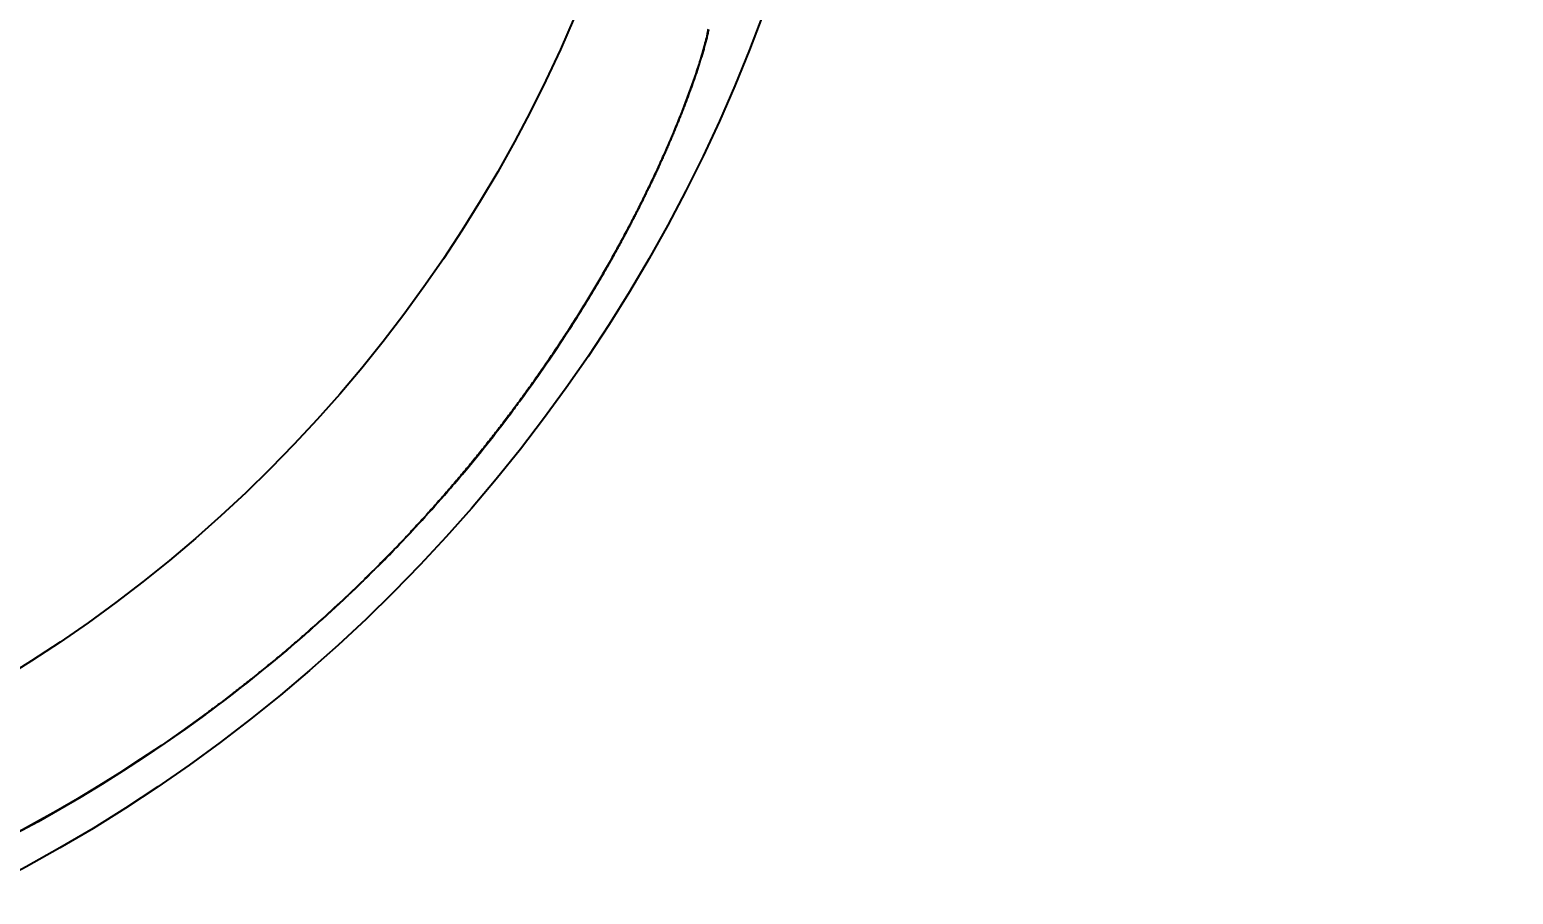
# Model space of a CAD drawing. Header units: millimetres. Extents: x 0 to 3800, y -67 to 2530.
# Drawn here: x 2356.64 to 2399.66, y 1543.59 to 1568.65 of the extents above; entities that cross this region are included whole.
import ezdxf

# ---------------------------------------------------------------- set-up
doc = ezdxf.new("R2010")
doc.units = ezdxf.units.MM
doc.layers.add('내부선 및 부속', color=4, linetype='Continuous')
doc.layers.add('치수선', color=7, linetype='Continuous')
doc.styles.add('____', font='')
doc.styles.get('____').set_extended_font_data('굴림')
doc.dimstyles.new('MSADIM', dxfattribs={"dimtxt": 33, "dimasz": 17, "dimexe": 10, "dimexo": 7.5, "dimgap": 10, "dimtad": 0, "dimtih": 1, "dimtoh": 1, "dimdec": 0, "dimzin": 1, "dimdsep": 46, "dimtxsty": '____', "dimcen": 11.25, "dimadec": 0, "dimazin": 0, "dimtfac": 1, "dimtdec": 0, "dimtix": 1, "dimtmove": 0, "dimatfit": 3, "dimfxl": 1, "dimtolj": 1, "dimtzin": 1, "dimarcsym": 0})

# ---------------------------------------------------------------- blocks, each defined once
blk = doc.blocks.new('*D35')
at = {"layer": '치수선', "color": 0, "linetype": 'Continuous', "lineweight": -2, "transparency": 16777216}
for p, q in [((2924.524, 1577.512), (2924.524, 1252.002)), ((2244.524, 1269.502), (2244.524, 1272.002)), ((2261.524, 1262.002), (2547.243, 1262.002)), ((2907.524, 1262.002), (2621.804, 1262.002))]:
    blk.add_line(p, q, dxfattribs=at)
at = {"layer": '치수선', "color": 0, "linetype": 'Continuous', "transparency": 16777216}
for points in [[(2261.524, 1264.835), (2261.524, 1259.168), (2244.524, 1262.002)], [(2907.524, 1264.835), (2907.524, 1259.168), (2924.524, 1262.002)]]:
    blk.add_solid(points, dxfattribs=at)
at = {"layer": '치수선', "color": 0, "linetype": 'Continuous', "transparency": 16777216, "insert": (2584.524, 1262.002), "char_height": 25, "attachment_point": 5, "style": '____'}
blk.add_mtext('\\A1;680', dxfattribs=at)

msp = doc.modelspace()

# ---------------------------------------------------------------- linework, layer by layer
at = {"layer": '내부선 및 부속', "linetype": 'Continuous'}
for p, q in [((2372.179, 1559.805), (2372.217, 1559.864)), ((2361.741, 1548.809), (2361.723, 1548.81))]:
    msp.add_line(p, q, dxfattribs=at)
at = {"layer": '내부선 및 부속', "linetype": 'Continuous', "flags": 128}
for points in [[(2376.303, 1568.642), (2376.294, 1568.586), (2376.283, 1568.531), (2376.272, 1568.477), (2376.26, 1568.422), (2376.247, 1568.367), (2376.234, 1568.313), (2376.22, 1568.259), (2376.205, 1568.204), (2376.191, 1568.15), (2376.176, 1568.096), (2376.161, 1568.043), (2376.145, 1567.989), (2376.129, 1567.935), (2376.113, 1567.881), (2376.097, 1567.828), (2376.081, 1567.774), (2376.064, 1567.721), (2376.047, 1567.667), (2376.03, 1567.614), (2376.013, 1567.561), (2375.996, 1567.507), (2375.978, 1567.454), (2375.961, 1567.401), (2375.943, 1567.348), (2375.925, 1567.295), (2375.906, 1567.242), (2375.888, 1567.189), (2375.87, 1567.136), (2375.851, 1567.084), (2375.832, 1567.031), (2375.813, 1566.978), (2375.794, 1566.925), (2375.775, 1566.873), (2375.756, 1566.82), (2375.737, 1566.768), (2375.717, 1566.715), (2375.697, 1566.663), (2375.678, 1566.61), (2375.658, 1566.558), (2375.638, 1566.506), (2375.618, 1566.453), (2375.598, 1566.401), (2375.577, 1566.349), (2375.557, 1566.297), (2375.536, 1566.245), (2375.516, 1566.193), (2375.495, 1566.141), (2375.474, 1566.089), (2375.453, 1566.037), (2375.432, 1565.985), (2375.411, 1565.933), (2375.39, 1565.881), (2375.369, 1565.829), (2375.347, 1565.778), (2375.326, 1565.726), (2375.304, 1565.674), (2375.283, 1565.623), (2375.261, 1565.571), (2375.239, 1565.519), (2375.217, 1565.468), (2375.195, 1565.417), (2375.173, 1565.365), (2375.151, 1565.314), (2375.128, 1565.262), (2375.106, 1565.211), (2375.083, 1565.16), (2375.061, 1565.109), (2375.038, 1565.057), (2375.015, 1565.006), (2374.992, 1564.955), (2374.969, 1564.904), (2374.946, 1564.853), (2374.923, 1564.802), (2374.9, 1564.751), (2374.877, 1564.7), (2374.854, 1564.649), (2374.83, 1564.598), (2374.807, 1564.548), (2374.783, 1564.497), (2374.759, 1564.446), (2374.735, 1564.395), (2374.712, 1564.345), (2374.688, 1564.294), (2374.664, 1564.243), (2374.64, 1564.193), (2374.615, 1564.142), (2374.591, 1564.092), (2374.567, 1564.042), (2374.542, 1563.991), (2374.518, 1563.941), (2374.493, 1563.89), (2374.469, 1563.84), (2374.444, 1563.79), (2374.419, 1563.74), (2374.394, 1563.69), (2374.369, 1563.639), (2374.344, 1563.589), (2374.319, 1563.539), (2374.294, 1563.489), (2374.269, 1563.439), (2374.269, 1563.439), (2374.243, 1563.389), (2374.218, 1563.34), (2374.192, 1563.29), (2374.167, 1563.24), (2374.141, 1563.19), (2374.115, 1563.14), (2374.09, 1563.091), (2374.064, 1563.041), (2374.038, 1562.991), (2374.012, 1562.942), (2373.986, 1562.892), (2373.959, 1562.843), (2373.933, 1562.793), (2373.907, 1562.744), (2373.881, 1562.694), (2373.854, 1562.645), (2373.828, 1562.596), (2373.801, 1562.546), (2373.774, 1562.497), (2373.747, 1562.448), (2373.721, 1562.399), (2373.694, 1562.35), (2373.667, 1562.301), (2373.64, 1562.252), (2373.613, 1562.203), (2373.585, 1562.154), (2373.558, 1562.105), (2373.531, 1562.056), (2373.503, 1562.007), (2373.476, 1561.958), (2373.448, 1561.909), (2373.421, 1561.861), (2373.393, 1561.812), (2373.365, 1561.763), (2373.337, 1561.715), (2373.309, 1561.666), (2373.282, 1561.618), (2373.253, 1561.569), (2373.225, 1561.521), (2373.197, 1561.472), (2373.169, 1561.424), (2373.141, 1561.376), (2373.112, 1561.327), (2373.084, 1561.279), (2373.055, 1561.231), (2373.027, 1561.183), (2372.998, 1561.135), (2372.969, 1561.086), (2372.94, 1561.038), (2372.911, 1560.99), (2372.883, 1560.942), (2372.854, 1560.895), (2372.824, 1560.847), (2372.795, 1560.799), (2372.766, 1560.751), (2372.737, 1560.703), (2372.707, 1560.656), (2372.678, 1560.608), (2372.649, 1560.56), (2372.619, 1560.513), (2372.589, 1560.465), (2372.56, 1560.418), (2372.53, 1560.37), (2372.5, 1560.323), (2372.47, 1560.275), (2372.44, 1560.228), (2372.41, 1560.181), (2372.38, 1560.134), (2372.35, 1560.086), (2372.32, 1560.039), (2372.29, 1559.992), (2372.259, 1559.945), (2372.229, 1559.898), (2372.198, 1559.851), (2372.168, 1559.804), (2372.137, 1559.757), (2372.107, 1559.71), (2372.076, 1559.663), (2372.045, 1559.617), (2372.014, 1559.57), (2371.983, 1559.523), (2371.952, 1559.476), (2371.921, 1559.43), (2371.89, 1559.383), (2371.859, 1559.337), (2371.828, 1559.29), (2371.796, 1559.244), (2371.765, 1559.197), (2371.734, 1559.151), (2371.702, 1559.105), (2371.671, 1559.058), (2371.639, 1559.012), (2371.607, 1558.966), (2371.575, 1558.92), (2371.544, 1558.874), (2371.512, 1558.828), (2371.48, 1558.782), (2371.448, 1558.736), (2371.416, 1558.69), (2371.384, 1558.644), (2371.384, 1558.644), (2371.351, 1558.598), (2371.319, 1558.552), (2371.287, 1558.507), (2371.254, 1558.461), (2371.222, 1558.415), (2371.189, 1558.37), (2371.157, 1558.324), (2371.124, 1558.279), (2371.092, 1558.233), (2371.059, 1558.188), (2371.026, 1558.142), (2370.993, 1558.097), (2370.96, 1558.052), (2370.927, 1558.006), (2370.894, 1557.961), (2370.861, 1557.916), (2370.828, 1557.871), (2370.794, 1557.826), (2370.761, 1557.781), (2370.728, 1557.736), (2370.694, 1557.691), (2370.661, 1557.646), (2370.627, 1557.601), (2370.594, 1557.556), (2370.56, 1557.512), (2370.526, 1557.467), (2370.492, 1557.422), (2370.459, 1557.378), (2370.425, 1557.333), (2370.391, 1557.288), (2370.357, 1557.244), (2370.323, 1557.2), (2370.288, 1557.155), (2370.254, 1557.111), (2370.22, 1557.066), (2370.186, 1557.022), (2370.151, 1556.978), (2370.117, 1556.934), (2370.082, 1556.89), (2370.048, 1556.846), (2370.013, 1556.802), (2369.978, 1556.758), (2369.944, 1556.714), (2369.909, 1556.67), (2369.874, 1556.626), (2369.839, 1556.582), (2369.804, 1556.538), (2369.769, 1556.495), (2369.734, 1556.451), (2369.699, 1556.408), (2369.663, 1556.364), (2369.628, 1556.321), (2369.593, 1556.277), (2369.557, 1556.234), (2369.522, 1556.19), (2369.486, 1556.147), (2369.451, 1556.104), (2369.415, 1556.06), (2369.38, 1556.017), (2369.344, 1555.974), (2369.308, 1555.931), (2369.272, 1555.888), (2369.236, 1555.845), (2369.2, 1555.802), (2369.164, 1555.759), (2369.128, 1555.716), (2369.092, 1555.674), (2369.056, 1555.631), (2369.019, 1555.588), (2368.983, 1555.546), (2368.947, 1555.503), (2368.91, 1555.46), (2368.874, 1555.418), (2368.837, 1555.375), (2368.801, 1555.333), (2368.764, 1555.291), (2368.727, 1555.248), (2368.691, 1555.206), (2368.654, 1555.164), (2368.617, 1555.122), (2368.58, 1555.08), (2368.543, 1555.038), (2368.506, 1554.996), (2368.469, 1554.954), (2368.432, 1554.912), (2368.394, 1554.87), (2368.357, 1554.828), (2368.32, 1554.786), (2368.282, 1554.745), (2368.245, 1554.703), (2368.208, 1554.661), (2368.17, 1554.62), (2368.132, 1554.578), (2368.095, 1554.537), (2368.057, 1554.495), (2368.019, 1554.454), (2367.981, 1554.413), (2367.944, 1554.371), (2367.906, 1554.33), (2367.868, 1554.289), (2367.868, 1554.289), (2367.83, 1554.248), (2367.792, 1554.207), (2367.753, 1554.166), (2367.715, 1554.125), (2367.677, 1554.084), (2367.639, 1554.043), (2367.6, 1554.002), (2367.562, 1553.961), (2367.523, 1553.921), (2367.485, 1553.88), (2367.446, 1553.839), (2367.408, 1553.799), (2367.369, 1553.758), (2367.33, 1553.718), (2367.291, 1553.678), (2367.253, 1553.637), (2367.214, 1553.597), (2367.175, 1553.557), (2367.136, 1553.516), (2367.097, 1553.476), (2367.058, 1553.436), (2367.018, 1553.396), (2366.979, 1553.356), (2366.94, 1553.316), (2366.901, 1553.276), (2366.861, 1553.236), (2366.822, 1553.197), (2366.782, 1553.157), (2366.743, 1553.117), (2366.703, 1553.078), (2366.664, 1553.038), (2366.624, 1552.999), (2366.584, 1552.959), (2366.544, 1552.92), (2366.505, 1552.88), (2366.465, 1552.841), (2366.425, 1552.802), (2366.385, 1552.762), (2366.345, 1552.723), (2366.305, 1552.684), (2366.265, 1552.645), (2366.224, 1552.606), (2366.184, 1552.567), (2366.144, 1552.528), (2366.103, 1552.489), (2366.063, 1552.451), (2366.023, 1552.412), (2365.982, 1552.373), (2365.942, 1552.334), (2365.901, 1552.296), (2365.86, 1552.257), (2365.82, 1552.219), (2365.779, 1552.18), (2365.738, 1552.142), (2365.697, 1552.104), (2365.656, 1552.066), (2365.615, 1552.027), (2365.574, 1551.989), (2365.533, 1551.951), (2365.492, 1551.913), (2365.451, 1551.875), (2365.41, 1551.837), (2365.369, 1551.799), (2365.327, 1551.761), (2365.286, 1551.724), (2365.245, 1551.686), (2365.203, 1551.648), (2365.162, 1551.61), (2365.12, 1551.573), (2365.078, 1551.536), (2365.037, 1551.498), (2364.995, 1551.461), (2364.953, 1551.423), (2364.912, 1551.386), (2364.87, 1551.349), (2364.828, 1551.312), (2364.786, 1551.275), (2364.744, 1551.237), (2364.702, 1551.2), (2364.66, 1551.163), (2364.618, 1551.127), (2364.575, 1551.09), (2364.533, 1551.053), (2364.491, 1551.016), (2364.449, 1550.979), (2364.406, 1550.943), (2364.364, 1550.906), (2364.321, 1550.87), (2364.279, 1550.833), (2364.236, 1550.797), (2364.194, 1550.76), (2364.151, 1550.724), (2364.108, 1550.688), (2364.066, 1550.652), (2364.023, 1550.615), (2363.98, 1550.579), (2363.937, 1550.543), (2363.894, 1550.507), (2363.851, 1550.471), (2363.808, 1550.436), (2363.808, 1550.436), (2363.765, 1550.4), (2363.722, 1550.364), (2363.679, 1550.328), (2363.636, 1550.293), (2363.592, 1550.257), (2363.549, 1550.222), (2363.506, 1550.186), (2363.462, 1550.151), (2363.419, 1550.115), (2363.375, 1550.08), (2363.332, 1550.045), (2363.288, 1550.01), (2363.245, 1549.974), (2363.201, 1549.939), (2363.157, 1549.904), (2363.113, 1549.869), (2363.07, 1549.834), (2363.026, 1549.8), (2362.982, 1549.765), (2362.938, 1549.73), (2362.894, 1549.695), (2362.85, 1549.661), (2362.806, 1549.626), (2362.762, 1549.592), (2362.718, 1549.557), (2362.673, 1549.523), (2362.629, 1549.488), (2362.585, 1549.454), (2362.541, 1549.42), (2362.496, 1549.386), (2362.452, 1549.352), (2362.407, 1549.318), (2362.363, 1549.284), (2362.318, 1549.25), (2362.274, 1549.216), (2362.229, 1549.182), (2362.184, 1549.148), (2362.14, 1549.115), (2362.095, 1549.081), (2362.05, 1549.047), (2362.005, 1549.014), (2361.96, 1548.98), (2361.915, 1548.947), (2361.87, 1548.914), (2361.825, 1548.88), (2361.78, 1548.847), (2361.735, 1548.814), (2361.735, 1548.814)], [(2372.218, 1559.864), (2372.236, 1559.893), (2372.255, 1559.921), (2372.273, 1559.95), (2372.292, 1559.978), (2372.31, 1560.007), (2372.328, 1560.035), (2372.347, 1560.064), (2372.365, 1560.093), (2372.383, 1560.121), (2372.401, 1560.15), (2372.42, 1560.179), (2372.438, 1560.207), (2372.456, 1560.236), (2372.474, 1560.265), (2372.492, 1560.293), (2372.51, 1560.322), (2372.528, 1560.351), (2372.547, 1560.379), (2372.565, 1560.408), (2372.583, 1560.437), (2372.601, 1560.466), (2372.619, 1560.495), (2372.636, 1560.523), (2372.654, 1560.552), (2372.672, 1560.581), (2372.69, 1560.61), (2372.708, 1560.639), (2372.726, 1560.668), (2372.744, 1560.697), (2372.761, 1560.726), (2372.779, 1560.755), (2372.797, 1560.784), (2372.814, 1560.813), (2372.832, 1560.842), (2372.85, 1560.871), (2372.867, 1560.9), (2372.885, 1560.929), (2372.903, 1560.958), (2372.92, 1560.987), (2372.938, 1561.016), (2372.955, 1561.045), (2372.973, 1561.074), (2372.99, 1561.103), (2373.007, 1561.132), (2373.025, 1561.162), (2373.042, 1561.191), (2373.059, 1561.22), (2373.077, 1561.249), (2373.094, 1561.278), (2373.111, 1561.308), (2373.129, 1561.337), (2373.146, 1561.366), (2373.163, 1561.395), (2373.18, 1561.425), (2373.197, 1561.454), (2373.214, 1561.483), (2373.231, 1561.513), (2373.249, 1561.542), (2373.266, 1561.571), (2373.283, 1561.601), (2373.3, 1561.63), (2373.317, 1561.66), (2373.333, 1561.689), (2373.35, 1561.719), (2373.367, 1561.748), (2373.384, 1561.778), (2373.401, 1561.807), (2373.418, 1561.837), (2373.435, 1561.866), (2373.451, 1561.896), (2373.468, 1561.925), (2373.485, 1561.955), (2373.501, 1561.984), (2373.518, 1562.014), (2373.535, 1562.044), (2373.551, 1562.073), (2373.568, 1562.103), (2373.584, 1562.132), (2373.601, 1562.162), (2373.617, 1562.192), (2373.634, 1562.222), (2373.65, 1562.251), (2373.667, 1562.281), (2373.683, 1562.311), (2373.699, 1562.34), (2373.716, 1562.37), (2373.732, 1562.4), (2373.748, 1562.43), (2373.765, 1562.46), (2373.781, 1562.489), (2373.797, 1562.519), (2373.813, 1562.549), (2373.829, 1562.579), (2373.846, 1562.609), (2373.862, 1562.639), (2373.878, 1562.669), (2373.894, 1562.699), (2373.91, 1562.729), (2373.926, 1562.759), (2373.942, 1562.789), (2373.942, 1562.789), (2373.958, 1562.819), (2373.974, 1562.849), (2373.989, 1562.879), (2374.005, 1562.909), (2374.021, 1562.939), (2374.037, 1562.969), (2374.053, 1562.999), (2374.068, 1563.029), (2374.084, 1563.059), (2374.1, 1563.089), (2374.116, 1563.119), (2374.131, 1563.149), (2374.147, 1563.18), (2374.162, 1563.21), (2374.178, 1563.24), (2374.194, 1563.27), (2374.209, 1563.3), (2374.224, 1563.331), (2374.24, 1563.361), (2374.255, 1563.391), (2374.271, 1563.421), (2374.286, 1563.452), (2374.301, 1563.482), (2374.317, 1563.512), (2374.332, 1563.542), (2374.347, 1563.573), (2374.363, 1563.603), (2374.378, 1563.634), (2374.393, 1563.664), (2374.408, 1563.694), (2374.423, 1563.725), (2374.438, 1563.755), (2374.453, 1563.786), (2374.468, 1563.816), (2374.483, 1563.847), (2374.498, 1563.877), (2374.513, 1563.907), (2374.528, 1563.938), (2374.543, 1563.969), (2374.558, 1563.999), (2374.573, 1564.03), (2374.587, 1564.06), (2374.602, 1564.091), (2374.617, 1564.121), (2374.632, 1564.152), (2374.646, 1564.183), (2374.661, 1564.213), (2374.676, 1564.244), (2374.69, 1564.275), (2374.705, 1564.305), (2374.719, 1564.336), (2374.734, 1564.367), (2374.748, 1564.397), (2374.763, 1564.428), (2374.777, 1564.459), (2374.791, 1564.49), (2374.806, 1564.52), (2374.82, 1564.551), (2374.834, 1564.582), (2374.849, 1564.613), (2374.863, 1564.644), (2374.877, 1564.674), (2374.891, 1564.705), (2374.905, 1564.736), (2374.919, 1564.767), (2374.933, 1564.798), (2374.948, 1564.829), (2374.962, 1564.86), (2374.975, 1564.891), (2374.989, 1564.922), (2375.003, 1564.953), (2375.017, 1564.984), (2375.031, 1565.015), (2375.045, 1565.046), (2375.059, 1565.077), (2375.072, 1565.108), (2375.086, 1565.139), (2375.1, 1565.17), (2375.113, 1565.201), (2375.127, 1565.232), (2375.141, 1565.263), (2375.154, 1565.294), (2375.168, 1565.325), (2375.181, 1565.357), (2375.195, 1565.388), (2375.208, 1565.419), (2375.221, 1565.45), (2375.235, 1565.481), (2375.248, 1565.513), (2375.261, 1565.544), (2375.275, 1565.575), (2375.288, 1565.606), (2375.301, 1565.638), (2375.314, 1565.669), (2375.327, 1565.7), (2375.34, 1565.731), (2375.353, 1565.763), (2375.366, 1565.794), (2375.379, 1565.826), (2375.392, 1565.857), (2375.392, 1565.857), (2375.405, 1565.888), (2375.418, 1565.92), (2375.431, 1565.951), (2375.444, 1565.983), (2375.457, 1566.014), (2375.469, 1566.045), (2375.482, 1566.077), (2375.495, 1566.108), (2375.507, 1566.14), (2375.52, 1566.171), (2375.533, 1566.203), (2375.545, 1566.235), (2375.558, 1566.266), (2375.57, 1566.298), (2375.582, 1566.329), (2375.595, 1566.361), (2375.607, 1566.393), (2375.619, 1566.424), (2375.632, 1566.456), (2375.644, 1566.488), (2375.656, 1566.519), (2375.668, 1566.551), (2375.68, 1566.583), (2375.692, 1566.614), (2375.704, 1566.646), (2375.716, 1566.678), (2375.728, 1566.71), (2375.74, 1566.741), (2375.752, 1566.773), (2375.764, 1566.805), (2375.775, 1566.837), (2375.787, 1566.869), (2375.799, 1566.901), (2375.81, 1566.933), (2375.822, 1566.965), (2375.834, 1566.996), (2375.845, 1567.028), (2375.856, 1567.06), (2375.868, 1567.092), (2375.879, 1567.124), (2375.89, 1567.156), (2375.902, 1567.188), (2375.913, 1567.22), (2375.924, 1567.253), (2375.935, 1567.285), (2375.946, 1567.317), (2375.957, 1567.349), (2375.968, 1567.381), (2375.979, 1567.413), (2375.99, 1567.445), (2376, 1567.478), (2376.011, 1567.51), (2376.022, 1567.542), (2376.032, 1567.574), (2376.043, 1567.607), (2376.053, 1567.639), (2376.064, 1567.671), (2376.074, 1567.703), (2376.084, 1567.736), (2376.094, 1567.768), (2376.104, 1567.801), (2376.114, 1567.833), (2376.124, 1567.866), (2376.134, 1567.898), (2376.144, 1567.93), (2376.154, 1567.963), (2376.163, 1567.996), (2376.173, 1568.028), (2376.182, 1568.061), (2376.192, 1568.093), (2376.201, 1568.126), (2376.21, 1568.159), (2376.219, 1568.191), (2376.228, 1568.224), (2376.237, 1568.257), (2376.246, 1568.29), (2376.254, 1568.323), (2376.263, 1568.356), (2376.271, 1568.389), (2376.279, 1568.422), (2376.287, 1568.455), (2376.294, 1568.488), (2376.302, 1568.521), (2376.309, 1568.554), (2376.316, 1568.587), (2376.322, 1568.621), (2376.329, 1568.654), (2376.329, 1568.654)], [(2376.308, 1568.672), (2376.303, 1568.642)], [(2361.642, 1548.745), (2361.053, 1548.322), (2360.458, 1547.91), (2359.858, 1547.507), (2359.253, 1547.115), (2358.642, 1546.734), (2358.026, 1546.363), (2357.406, 1546.002), (2356.782, 1545.652), (2356.153, 1545.313)], [(2361.741, 1548.81), (2361.153, 1548.385), (2360.559, 1547.97), (2359.959, 1547.565), (2359.353, 1547.171), (2358.742, 1546.787), (2358.127, 1546.414), (2357.507, 1546.051), (2356.882, 1545.699), (2356.253, 1545.358)]]:
    msp.add_lwpolyline(points, dxfattribs=at)
at = {"layer": '내부선 및 부속', "linetype": 'Continuous'}
for radius in [46.195, 41.136]:
    msp.add_circle((2334.524, 1585.012), radius, dxfattribs=at)
for centre, radius, start, end in [((2337.93, 1582.117), 40.876, 323.691, 326.9174), ((2337.287, 1582.591), 41.675, 320.1698, 323.2123), ((2337.473, 1582.451), 41.441, 323.2138, 323.6937), ((2336.867, 1582.939), 42.22, 319.2408, 320.1724), ((2336.778, 1583.017), 42.338, 316.2353, 319.2387), ((2336.494, 1583.288), 42.731, 315.1408, 316.237), ((2336.374, 1583.411), 42.902, 311.7046, 315.1374), ((2336.212, 1583.591), 43.145, 310.8218, 311.7062), ((2336.05, 1583.785), 43.398, 306.2988, 310.8163), ((2335.971, 1583.884), 43.517, 306.1492, 306.3021)]:
    msp.add_arc(centre, radius, start, end, dxfattribs=at)

# ---------------------------------------------------------------- dimensions: what is measured, and where the dimension line sits
at = {"layer": '치수선', "linetype": 'Continuous'}
dim = msp.add_linear_dim(base=(2244.524, 1262.002), p1=(2924.524, 1585.012), p2=(2244.524, 1262.002), dimstyle='MSADIM', override={"dimtxt": 25}, dxfattribs=at)
dim.commit()
dim.dimension.update_dxf_attribs({"geometry": '*D35', "text_midpoint": (2584.524, 1262.002)})

doc.saveas('drawing.dxf')
